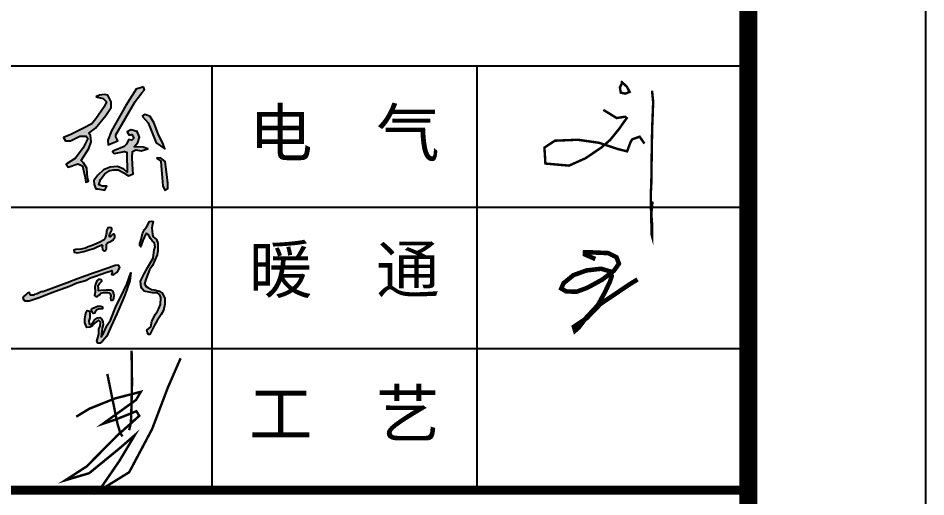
# Model space of a CAD drawing. Extents: x 69728788 to 150676229, y 20333219 to 43663798.
# Drawn here: x 75377129 to 75387357, y 20644069 to 20649462 of the extents above; entities that cross this region are included whole.
import ezdxf

# ---------------------------------------------------------------- set-up
doc = ezdxf.new("R2010")
doc.units = 0
doc.header["$LTSCALE"] = 1000
doc.header["$MEASUREMENT"] = 0
doc.layers.get('0').update_dxf_attribs({"linetype": 'CONTINUOUS'})
for name, color, linetype in [('PIPE-喷淋', 6, 'CONTINUOUS'), ('PUB_TITLE', 4, 'CONTINUOUS'), ('图框', 253, 'CONTINUOUS')]:
    doc.layers.add(name, color=color, linetype=linetype)
doc.styles.add('STYLE-黑体', font='simhei.ttf')

# ---------------------------------------------------------------- blocks, each defined once
blk = doc.blocks.new('签字')
h = blk.add_hatch(color=256)
h.paths.add_polyline_path([(1870599.7, 454253.1), (1870635.3, 454228), (1870641.1, 454155.8), (1870653.6, 454020.3), (1870670.7, 453984.1), (1870694.4, 453997.3), (1870694.4, 454043.3), (1870684.5, 454138.5), (1870672.7, 454225.8), (1870633.9, 454256.7)])
h.paths.add_polyline_path([(1870477.7, 454610), (1870530.2, 454553.4), (1870598.1, 454384.1), (1870669.6, 454332.9), (1870652.9, 454380.5), (1870616, 454451.4), (1870579, 454548.7), (1870545.7, 454607), (1870504, 454623.1)])
h.paths.add_polyline_path([(1870368.6, 454447.8), (1870392.5, 454455), (1870407.9, 454422.8), (1870390.1, 454407.4), (1870367.4, 454411.5), (1870351.9, 454387.7), (1870347.2, 454371.6), (1870326.9, 454352), (1870244.1, 454318.6), (1870227.4, 454310.3), (1870242.3, 454294.2), (1870328.1, 454310.3), (1870349.6, 454305.6), (1870348.4, 454274), (1870353.1, 454158.7), (1870352.5, 454134.9), (1870325.1, 454162.3), (1870269.7, 454183.8), (1870208.3, 454176.6), (1870150.5, 454155.8), (1870104.1, 454111.1), (1870070.7, 454064.7), (1870071.9, 454031.3), (1870086.2, 453994.4), (1870105.3, 453994.4), (1870164.2, 453984.9), (1870180.3, 454016.5), (1870142.8, 454016.5), (1870113, 454027.8), (1870127.3, 454073), (1870161.9, 454121.8), (1870205.4, 454149.2), (1870240.5, 454154.6), (1870275.7, 454156.4), (1870322.7, 454129.6), (1870363.2, 454105.2), (1870402.5, 454122.4), (1870399.6, 454154), (1870394.2, 454257), (1870397.8, 454310.6), (1870424.7, 454324), (1870469.9, 454314.5), (1870526.5, 454332.3), (1870487.8, 454347.2), (1870409.8, 454349.6), (1870441.9, 454387.1), (1870455.1, 454432.4), (1870435.4, 454480), (1870383.6, 454492.5), (1870352, 454477)])
h.paths.add_polyline_path([(1870488.7, 454856.7), (1870428, 454835.5), (1870339.9, 454698.2), (1870219.1, 454486.1), (1870188, 454404.9), (1870191, 454367), (1870245.7, 454389.8), (1870271.8, 454400.6), (1870257.1, 454433.8), (1870256.3, 454452), (1870418.9, 454731.6), (1870476.6, 454806.7), (1870497.5, 454831.7)])
h.paths.add_polyline_path([(1870087.5, 454771.5), (1870148.7, 454759.2), (1870176.2, 454730), (1870158.3, 454687.2), (1870085.9, 454587.5), (1870052.6, 454543.7), (1869978, 454503.3), (1869874.5, 454452.5), (1869814.9, 454429.7), (1869830.7, 454399.9), (1869871.9, 454399.9), (1869952.6, 454439.4), (1870005.2, 454439.4), (1870020.6, 454420.4), (1869978.9, 454342.4), (1869915.4, 454255.3), (1869835.5, 454203.9), (1869854.2, 454177.9), (1869934.7, 454206.3), (1869974, 454188.2), (1869993.5, 454101.4), (1870001.9, 454052.4), (1870025.5, 454058.5), (1870017.1, 454087.5), (1870009.8, 454169.7), (1869982.6, 454213.9), (1869962, 454233.2), (1870028, 454334.6), (1870047.4, 454392.6), (1870043.1, 454446.5), (1870028.6, 454466.4), (1870084.9, 454508.7), (1870170.9, 454615.6), (1870216.3, 454680.9), (1870216.3, 454729.2), (1870187.2, 454786.7), (1870160, 454792.1), (1870118.3, 454787.3)])
blk.add_hatch(color=256).paths.add_polyline_path([(1870511.1, 453169.7), (1870499.1, 453192.7), (1870506.1, 453220.6), (1870521.1, 453259.6), (1870540.1, 453309.5), (1870566.1, 453347.4), (1870605.1, 453438.1), (1870611.5, 453472.8), (1870612.2, 453502.5), (1870610.8, 453534.4), (1870598.8, 453566.2), (1870571.1, 453590.3), (1870566.2, 453606.6), (1870562.6, 453639.1), (1870560.5, 453662.5), (1870563.3, 453682.3), (1870570.4, 453719.1), (1870559.8, 453722), (1870541.4, 453718.4), (1870519.4, 453675.2), (1870498.1, 453651.9), (1870481.8, 453617.9), (1870469.8, 453567.6), (1870457.7, 453532.9), (1870457.7, 453515.2), (1870467.7, 453504.6), (1870469.8, 453519.5), (1870485.4, 453559.1), (1870495.3, 453584.6), (1870510.2, 453613.6), (1870518.9, 453617.9), (1870528.7, 453609.6), (1870549.2, 453574.7), (1870562.1, 453555.8), (1870583.3, 453538.4), (1870588.6, 453501.3), (1870578.8, 453478.5), (1870571.2, 453409.6), (1870525.2, 453332.9), (1870496.7, 453276), (1870464.5, 453215.8), (1870469.9, 453162.7), (1870477.7, 453149.7), (1870494.2, 453129.7), (1870564.7, 453116.6), (1870607.4, 453114.9), (1870627.4, 453100.1), (1870636.1, 453075.8), (1870632.6, 453018.4), (1870620.4, 452983.6), (1870609.1, 452960.1), (1870591.7, 452936.7), (1870560.4, 452875.8), (1870552.5, 452828.8), (1870518.6, 452801.9), (1870522.9, 452779.3), (1870533.4, 452764.5), (1870543.8, 452764.5), (1870556, 452786.2), (1870582.1, 452841.9), (1870606.8, 452881.2), (1870640, 452932.4), (1870660.1, 452966.3), (1870670.5, 453020.9), (1870670.5, 453072.1), (1870645, 453117.8), (1870624, 453130.8), (1870580.1, 453142.8), (1870557.1, 453144.8), (1870526.1, 453160.7)])
h = blk.add_hatch(color=256)
h.paths.add_polyline_path([(1869678.7, 453105.3), (1869746.6, 453129.6), (1869865.9, 453172.7), (1869926.6, 453199.5), (1870000.8, 453219.2), (1870042.8, 453241.5), (1870093.7, 453258.4), (1870125, 453270.1), (1870180.6, 453290), (1870207.6, 453300.6), (1870222.6, 453303.8), (1870225.1, 453287.5), (1870218.2, 453271.2), (1870232, 453267.5), (1870240.1, 453270.6), (1870263.3, 453286.9), (1870276.5, 453304.4), (1870290.3, 453329.4), (1870278.3, 453351.3), (1870250.8, 453346.9), (1870188.8, 453325), (1870073.5, 453286.2), (1869933, 453234.2), (1869844.8, 453200.3), (1869714.8, 453152.3), (1869640, 453124.8), (1869629.5, 453127.1), (1869592.7, 453107.1), (1869567.8, 453101.5), (1869562.3, 453096.5), (1869532.6, 453096.6), (1869530.1, 453110), (1869524.5, 453119.2), (1869508.9, 453113.9), (1869500.8, 453106.1), (1869475.4, 453086), (1869471.1, 453074), (1869475, 453057.8), (1869489.2, 453048.3), (1869523.4, 453048.3), (1869615.8, 453079)])
h.paths.add_polyline_path([(1870184.6, 453539.2), (1870196.9, 453545.2), (1870214.1, 453550.1), (1870226.3, 453558.7), (1870236.2, 453564.9), (1870239.9, 453573.8), (1870246.5, 453582.1), (1870248.5, 453600.2), (1870237.6, 453615.1), (1870227, 453609.8), (1870216.8, 453597.9), (1870205.9, 453590.7), (1870199.7, 453603.5), (1870204.9, 453611), (1870210.8, 453622.4), (1870218, 453635.5), (1870221.9, 453646.5), (1870221.9, 453657.6), (1870218.6, 453665.4), (1870201.3, 453667.4), (1870189.9, 453666.1), (1870186, 453659.9), (1870182.1, 453649.1), (1870177.8, 453638.7), (1870176.2, 453622.7), (1870173.9, 453609.7), (1870168.7, 453589.5), (1870166.1, 453575.1), (1870157.3, 453563.4), (1870145.9, 453559.1), (1870126.6, 453546.1), (1870083.9, 453528), (1870046.6, 453514.4), (1870023.4, 453503.9), (1870000.4, 453494.6), (1869961.7, 453486.1), (1869918.8, 453483), (1869901.6, 453476.3), (1869904, 453458.5), (1869931, 453455.4), (1869985, 453464), (1870028.2, 453478.7), (1870071.3, 453491.5), (1870097.8, 453506.2), (1870124, 453516), (1870137.1, 453521.5), (1870142.7, 453515.8), (1870141.4, 453502.2), (1870144.1, 453485.4), (1870151.5, 453472.9), (1870160.5, 453471), (1870172.3, 453476.3), (1870176.9, 453486.6), (1870176.9, 453507.4), (1870177.4, 453526.1)])
h.paths.add_polyline_path([(1870109.9, 453133), (1870108.6, 453152.2), (1870108.2, 453177.8), (1870119.3, 453193.9), (1870138.8, 453213.4), (1870135.7, 453227.1), (1870112, 453230.6), (1870095.6, 453216.8), (1870085.6, 453188.9), (1870078.7, 453164.8), (1870080.6, 453127.7), (1870078.1, 453108), (1870075.3, 453092.6), (1870085.8, 453085.4), (1870099.8, 453085.4), (1870117.1, 453098.9), (1870130.1, 453112.8), (1870152.7, 453118.6), (1870184.4, 453119.5), (1870196, 453116.2), (1870209.4, 453108.5), (1870215.2, 453091.2), (1870210.9, 453072.4), (1870215.2, 453054.7), (1870224.8, 453053.2), (1870236.8, 453060.9), (1870242.1, 453092.1), (1870234.9, 453126.3), (1870213.3, 453139.2), (1870175.8, 453138.8), (1870130.1, 453136.8)], flags=17)
h.paths.add_polyline_path([(1870094.6, 452973.7), (1870108.8, 452977.8), (1870142.4, 452981.9), (1870143.1, 452999.1), (1870128.9, 453003.5), (1870102.4, 453003.9), (1870090.8, 452999.1), (1870071.4, 452989.3), (1870054.6, 452984.5), (1870049.7, 452970.3), (1870055.3, 452951.7), (1870064.3, 452941.9), (1870078.1, 452943.1), (1870081.9, 452954.3)], flags=17)
h.paths.add_polyline_path([(1870028.1, 452879.2), (1870036.8, 452904.6), (1870036.8, 452938.8), (1870032.8, 452962.2), (1870014.7, 452967.6), (1870004.6, 452956.9), (1870000.6, 452929.4), (1869993.2, 452897.3), (1869993.2, 452865.1), (1870004.4, 452834.4), (1870011.8, 452824.3), (1870037.6, 452826.1), (1870056.1, 452834.4), (1870070.8, 452854.7), (1870085.6, 452864.9), (1870096.7, 452873.2), (1870109.6, 452884.2), (1870125.3, 452869.5), (1870122.5, 452835.4), (1870113.3, 452812.3), (1870111.4, 452771.7), (1870103.1, 452734.9), (1870096.7, 452710.9), (1870104, 452691.5), (1870123.4, 452689.7), (1870144.7, 452708.1), (1870179.7, 452750.5), (1870216.6, 452833.5), (1870265, 452939.5), (1870333.1, 453096.5), (1870375, 453217.8), (1870382.3, 453284.8), (1870349.9, 453190.6), (1870296.6, 453078), (1870259.2, 453005.2), (1870209.9, 452885.6), (1870183.6, 452842.5), (1870151.7, 452775.8), (1870132.2, 452743.9), (1870134, 452772.8), (1870141, 452817.1), (1870149.9, 452847.8), (1870146.9, 452871.4), (1870135.1, 452897.3), (1870119.9, 452907.3), (1870102.5, 452904.6), (1870076.3, 452887.2), (1870064.3, 452869.8), (1870046.8, 452848.4), (1870030.1, 452853.1)])
for points, const_width in [([(1874525.5, 454903.7), (1874575.4, 454857.1), (1874597.9, 454813.7), (1874562.5, 454799.2), (1874523.9, 454807.2), (1874515.9, 454852.3), (1874533.6, 454886)], 20.6), ([(1874787.8, 454824.5), (1874797.4, 454726.4), (1874789.4, 454525.3), (1874786.2, 454382.2), (1874781.7, 454040.4), (1874777.2, 453953.4), (1874778.3, 453828.1), (1874789.6, 453675.6), (1874789.6, 453587.5), (1874782.8, 453612.3), (1874781.7, 453787.4), (1874791.9, 453887.9)], 20.6), ([(1874375.8, 454662.1), (1874488.4, 454592.9), (1874559.2, 454604.2), (1874573.7, 454592.9), (1874509.3, 454501.2), (1874433.7, 454407.9), (1874361.3, 454345.2), (1874226.1, 454253.5), (1874086.1, 454190.8), (1873886.5, 454208.5), (1873878.4, 454343.6), (1873967, 454401.5), (1874160.1, 454409.5), (1874340.4, 454383.8), (1874494.9, 454332.3), (1874576.9, 454311.4), (1874607.5, 454393.5), (1874622, 454414.4), (1874683.2, 454435.3), (1874723.4, 454377.4)], 20.6), ([(1874308.6, 453401.8), (1874219.8, 453440.4), (1874221.1, 453459.6), (1874267.4, 453458.4), (1874417.9, 453451.9), (1874487.3, 453417.2), (1874507.9, 453362), (1874465.4, 453302.9), (1874367.7, 453228.3), (1874240.4, 453158.9), (1874150.4, 453125.5), (1874063, 453128.1), (1874020.5, 453152.5), (1874039.8, 453197.5), (1874123.4, 453265.6), (1874234, 453305.4), (1874357.4, 453319.6), (1874428.2, 453299), (1874447.4, 453257.9), (1874432, 453210.3), (1874387, 453116.5), (1874329.1, 453011.2), (1874235.3, 452910.9), (1874168.4, 452823.6), (1874137.5, 452796.6), (1874127.3, 452830), (1874235.3, 452901.9), (1874352.3, 453022.7), (1874596.6, 453187.2), (1874665.4, 453229.5)], 38.2), ([(1870389.3, 452626.6), (1870393, 452352.7), (1870387.4, 452129.1), (1870383.7, 452019.2), (1870368.8, 451955.8)], 20.6), ([(1869921.3, 452069.5), (1870031.3, 452136.6), (1870249.4, 452224.1), (1870467.6, 452280), (1870426.6, 452211.1), (1870146.9, 452009.9), (1870249.4, 452043.4), (1870430.3, 452116.1), (1870454.5, 452076.9), (1870262.5, 451905.5), (1870010.8, 451650.3), (1869829.9, 451532.9), (1870031.3, 451592.5), (1870288.6, 451803.1), (1870417.2, 451914.8), (1870286.7, 451696.8), (1870111.5, 451441.6), (1870368.8, 451600), (1870562.7, 451965.2), (1870695, 452313.6), (1870803.2, 452563.2)], 20.6), ([(1870184.2, 452431.2), (1870270, 452009.9), (1870294.2, 451929.7), (1870312.8, 451903.7)], 20.6)]:
    blk.add_lwpolyline(points, dxfattribs=dict(const_width=const_width))
for points in [[(1870488.7, 454856.7), (1870428, 454835.5), (1870339.9, 454698.2), (1870219.1, 454486.1), (1870188, 454404.9), (1870191, 454367), (1870245.7, 454389.8), (1870271.8, 454400.6), (1870257.1, 454433.8), (1870256.3, 454452), (1870418.9, 454731.6), (1870476.6, 454806.7), (1870497.5, 454831.7), (1870488.7, 454856.7)], [(1870087.5, 454771.5), (1870148.7, 454759.2), (1870176.2, 454730), (1870158.3, 454687.2), (1870085.9, 454587.5), (1870052.6, 454543.7), (1869978, 454503.3), (1869874.5, 454452.5), (1869814.9, 454429.7), (1869830.7, 454399.9), (1869871.9, 454399.9), (1869952.6, 454439.4), (1870005.2, 454439.4), (1870020.6, 454420.4), (1869978.9, 454342.4), (1869915.4, 454255.3), (1869835.5, 454203.9), (1869854.2, 454177.9), (1869934.7, 454206.3), (1869974, 454188.2), (1869993.5, 454101.4), (1870001.9, 454052.4), (1870025.5, 454058.5), (1870017.1, 454087.5), (1870009.8, 454169.7), (1869982.6, 454213.9), (1869962, 454233.2), (1870028, 454334.6), (1870047.4, 454392.6), (1870043.1, 454446.5), (1870028.6, 454466.4), (1870084.9, 454508.7), (1870170.9, 454615.6), (1870216.3, 454680.9), (1870216.3, 454729.2), (1870187.2, 454786.7), (1870160, 454792.1), (1870118.3, 454787.3), (1870087.5, 454771.5)], [(1870477.7, 454610), (1870530.2, 454553.4), (1870598.1, 454384.1), (1870669.6, 454332.9), (1870652.9, 454380.5), (1870616, 454451.4), (1870579, 454548.7), (1870545.7, 454607), (1870504, 454623.1), (1870477.7, 454610)], [(1870368.6, 454447.8), (1870392.5, 454455), (1870392.5, 454455), (1870407.9, 454422.8), (1870390.1, 454407.4), (1870367.4, 454411.5), (1870351.9, 454387.7), (1870347.2, 454371.6), (1870326.9, 454352), (1870244.1, 454318.6), (1870227.4, 454310.3), (1870242.3, 454294.2), (1870242.3, 454294.2), (1870328.1, 454310.3), (1870349.6, 454305.6), (1870348.4, 454274), (1870353.1, 454158.7), (1870352.5, 454134.9), (1870325.1, 454162.3), (1870269.7, 454183.8), (1870208.3, 454176.6), (1870150.5, 454155.8), (1870104.1, 454111.1), (1870070.7, 454064.7), (1870071.9, 454031.3), (1870086.2, 453994.4), (1870105.3, 453994.4), (1870164.2, 453984.9), (1870180.3, 454016.5), (1870142.8, 454016.5), (1870113, 454027.8), (1870127.3, 454073), (1870161.9, 454121.8), (1870205.4, 454149.2), (1870240.5, 454154.6), (1870275.7, 454156.4), (1870322.7, 454129.6), (1870363.2, 454105.2), (1870402.5, 454122.4), (1870399.6, 454154), (1870394.2, 454257), (1870397.8, 454310.6), (1870424.7, 454324), (1870469.9, 454314.5), (1870526.5, 454332.3), (1870487.8, 454347.2), (1870409.8, 454349.6), (1870441.9, 454387.1), (1870455.1, 454432.4), (1870435.4, 454480), (1870383.6, 454492.5), (1870352, 454477), (1870368.6, 454447.8)], [(1870599.7, 454253.1), (1870635.3, 454228), (1870641.1, 454155.8), (1870653.6, 454020.3), (1870670.7, 453984.1), (1870694.4, 453997.3), (1870694.4, 454043.3), (1870684.5, 454138.5), (1870672.7, 454225.8), (1870633.9, 454256.7), (1870599.7, 454253.1)], [(1870094.6, 452973.7), (1870081.9, 452954.3), (1870078.1, 452943.1), (1870064.3, 452941.9), (1870055.3, 452951.7), (1870049.7, 452970.3), (1870054.6, 452984.5), (1870071.4, 452989.3), (1870090.8, 452999.1), (1870102.4, 453003.9), (1870128.9, 453003.5), (1870143.1, 452999.1), (1870142.4, 452981.9), (1870108.8, 452977.8), (1870094.6, 452973.7), (1870094.6, 452973.7)]]:
    blk.add_lwpolyline(points)
for points in [[(1870510.2, 453613.6), (1870495.3, 453584.6), (1870485.4, 453559.1), (1870469.8, 453519.5), (1870467.7, 453504.6), (1870457.7, 453515.2), (1870457.7, 453532.9), (1870469.8, 453567.6), (1870481.8, 453617.9), (1870498.1, 453651.9), (1870519.4, 453675.2), (1870541.4, 453718.4), (1870559.8, 453722), (1870570.4, 453719.1), (1870563.3, 453682.3), (1870560.5, 453662.5), (1870562.6, 453639.1), (1870566.2, 453606.6), (1870571.1, 453590.3), (1870598.8, 453566.2), (1870610.8, 453534.4), (1870612.2, 453502.5), (1870611.5, 453472.8), (1870605.1, 453438.1), (1870566.1, 453347.4), (1870540.1, 453309.5), (1870521.1, 453259.6), (1870506.1, 453220.6), (1870499.1, 453192.7), (1870511.1, 453169.7), (1870526.1, 453160.7), (1870557.1, 453144.8), (1870580.1, 453142.8), (1870624, 453130.8), (1870645, 453117.8), (1870670.5, 453072.1), (1870670.5, 453020.9), (1870660.1, 452966.3), (1870640, 452932.4), (1870606.8, 452881.2), (1870582.1, 452841.9), (1870556, 452786.2), (1870543.8, 452764.5), (1870533.4, 452764.5), (1870522.9, 452779.3), (1870518.6, 452801.9), (1870552.5, 452828.8), (1870560.4, 452875.8), (1870591.7, 452936.7), (1870609.1, 452960.1), (1870620.4, 452983.6), (1870632.6, 453018.4), (1870636.1, 453075.8), (1870627.4, 453100.1), (1870607.4, 453114.9), (1870564.7, 453116.6), (1870494.2, 453129.7), (1870477.7, 453149.7), (1870469.9, 453162.7), (1870464.5, 453215.8), (1870496.7, 453276), (1870525.2, 453332.9), (1870571.2, 453409.6), (1870578.8, 453478.5), (1870588.6, 453501.3), (1870583.3, 453538.4), (1870562.1, 453555.8), (1870549.2, 453574.7), (1870528.7, 453609.6), (1870518.9, 453617.9), (1870510.2, 453613.6)], [(1870000.4, 453494.6), (1869961.7, 453486.1), (1869918.8, 453483), (1869901.6, 453476.3), (1869904, 453458.5), (1869931, 453455.4), (1869985, 453464), (1870028.2, 453478.7), (1870071.3, 453491.5), (1870097.8, 453506.2), (1870124, 453516), (1870137.1, 453521.5), (1870137.1, 453521.5), (1870142.7, 453515.8), (1870141.4, 453502.2), (1870144.1, 453485.4), (1870151.5, 453472.9), (1870160.5, 453471), (1870172.3, 453476.3), (1870176.9, 453486.6), (1870176.9, 453507.4), (1870177.4, 453526.1), (1870184.6, 453539.2), (1870196.9, 453545.2), (1870214.1, 453550.1), (1870226.3, 453558.7), (1870236.2, 453564.9), (1870239.9, 453573.8), (1870246.5, 453582.1), (1870248.5, 453600.2), (1870237.6, 453615.1), (1870227, 453609.8), (1870216.8, 453597.9), (1870205.9, 453590.7), (1870205.9, 453590.7), (1870205.9, 453590.7), (1870199.7, 453603.5), (1870204.9, 453611), (1870210.8, 453622.4), (1870218, 453635.5), (1870221.9, 453646.5), (1870221.9, 453657.6), (1870218.6, 453665.4), (1870201.3, 453667.4), (1870189.9, 453666.1), (1870186, 453659.9), (1870182.1, 453649.1), (1870177.8, 453638.7), (1870176.2, 453622.7), (1870173.9, 453609.7), (1870168.7, 453589.5), (1870166.1, 453575.1), (1870157.3, 453563.4), (1870145.9, 453559.1), (1870126.6, 453546.1), (1870083.9, 453528), (1870046.6, 453514.4), (1870023.4, 453503.9), (1870000.4, 453494.6)], [(1869629.5, 453127.1), (1869592.7, 453107.1), (1869567.8, 453101.5), (1869562.3, 453096.5), (1869532.6, 453096.6), (1869530.1, 453110), (1869524.5, 453119.2), (1869508.9, 453113.9), (1869500.8, 453106.1), (1869475.4, 453086), (1869471.1, 453074), (1869475, 453057.8), (1869489.2, 453048.3), (1869523.4, 453048.3), (1869615.8, 453079), (1869678.7, 453105.3), (1869746.6, 453129.6), (1869865.9, 453172.7), (1869926.6, 453199.5), (1870000.8, 453219.2), (1870042.8, 453241.5), (1870093.7, 453258.4), (1870125, 453270.1), (1870180.6, 453290), (1870207.6, 453300.6), (1870222.6, 453303.8), (1870225.1, 453287.5), (1870218.2, 453271.2), (1870232, 453267.5), (1870240.1, 453270.6), (1870263.3, 453286.9), (1870276.5, 453304.4), (1870290.3, 453329.4), (1870278.3, 453351.3), (1870250.8, 453346.9), (1870188.8, 453325), (1870073.5, 453286.2), (1869933, 453234.2), (1869844.8, 453200.3), (1869714.8, 453152.3), (1869640, 453124.8), (1869629.5, 453127.1)], [(1869993.2, 452865.1), (1869993.2, 452897.3), (1870000.6, 452929.4), (1870004.6, 452956.9), (1870014.7, 452967.6), (1870032.8, 452962.2), (1870036.8, 452938.8), (1870036.8, 452904.6), (1870028.1, 452879.2), (1870030.1, 452853.1), (1870046.8, 452848.4), (1870064.3, 452869.8), (1870076.3, 452887.2), (1870102.5, 452904.6), (1870119.9, 452907.3), (1870135.1, 452897.3), (1870146.9, 452871.4), (1870149.9, 452847.8), (1870141, 452817.1), (1870134, 452772.8), (1870132.2, 452743.9), (1870151.7, 452775.8), (1870183.6, 452842.5), (1870209.9, 452885.6), (1870259.2, 453005.2), (1870296.6, 453078), (1870349.9, 453190.6), (1870382.3, 453284.8), (1870375, 453217.8), (1870333.1, 453096.5), (1870265, 452939.5), (1870216.6, 452833.5), (1870179.7, 452750.5), (1870144.7, 452708.1), (1870123.4, 452689.7), (1870104, 452691.5), (1870096.7, 452710.9), (1870103.1, 452734.9), (1870111.4, 452771.7), (1870113.3, 452812.3), (1870122.5, 452835.4), (1870122.5, 452835.4), (1870125.3, 452869.5), (1870109.6, 452884.2), (1870096.7, 452873.2), (1870085.6, 452864.9), (1870070.8, 452854.7), (1870056.1, 452834.4), (1870037.6, 452826.1), (1870011.8, 452824.3), (1870004.4, 452834.4), (1869993.2, 452865.1)], [(1870108.6, 453152.2), (1870108.2, 453177.8), (1870119.3, 453193.9), (1870138.8, 453213.4), (1870135.7, 453227.1), (1870112, 453230.6), (1870095.6, 453216.8), (1870085.6, 453188.9), (1870078.7, 453164.8), (1870080.6, 453127.7), (1870078.1, 453108), (1870075.3, 453092.6), (1870085.8, 453085.4), (1870099.8, 453085.4), (1870117.1, 453098.9), (1870130.1, 453112.8), (1870152.7, 453118.6), (1870184.4, 453119.5), (1870196, 453116.2), (1870209.4, 453108.5), (1870215.2, 453091.2), (1870210.9, 453072.4), (1870215.2, 453054.7), (1870224.8, 453053.2), (1870236.8, 453060.9), (1870242.1, 453092.1), (1870234.9, 453126.3), (1870213.3, 453139.2), (1870175.8, 453138.8), (1870130.1, 453136.8), (1870109.9, 453133), (1870108.6, 453152.2)]]:
    blk.add_lwpolyline(points, close=True)

msp = doc.modelspace()

# ---------------------------------------------------------------- linework, layer by layer
at = {"layer": 'PUB_TITLE'}
msp.add_lwpolyline([(75219157.4, 20565166.1), (75387357.4, 20565166.1), (75387357.4, 20683966.1), (75219157.4, 20683966.1)], close=True, dxfattribs=at)
at = {"layer": 'PUB_TITLE', "const_width": 200}
msp.add_lwpolyline([(75224157.4, 20567166.1), (75385357.4, 20567166.1), (75385357.4, 20681966.1), (75224157.4, 20681966.1)], close=True, dxfattribs=at)
at = {"layer": '图框', "color": 0}
for p, q in [((75373338.9, 20648925.6), (75385357.4, 20648925.6)), ((75373338.9, 20647332), (75385357.4, 20647332)), ((75373338.9, 20645738.4), (75385357.4, 20645738.4)), ((75373338.9, 20644144.8), (75385357.4, 20644144.8))]:
    msp.add_line(p, q, dxfattribs=at)
at = {"layer": '图框', "color": 0, "const_width": 100}
msp.add_lwpolyline([(75373338.9, 20664463.2), (75385357.4, 20664463.2), (75385357.4, 20644144.8), (75373338.9, 20644144.8)], close=True, dxfattribs=at)
at = {"layer": '图框', "color": 0}
for points in [[(75379314.9, 20644144.8), (75379314.9, 20648925.6)], [(75382302.9, 20644144.8), (75382302.9, 20648925.6)]]:
    msp.add_lwpolyline(points, dxfattribs=at)
at = {"layer": '图框', "color": 0, "const_width": 80.7}
msp.add_lwpolyline([(75373338.9, 20644144.8), (75385357.4, 20644144.8)], dxfattribs=at)

# ---------------------------------------------------------------- block references
at = {"layer": 'PIPE-喷淋', "xscale": 1.333333343267441, "yscale": 1.33333333581686, "zscale": 1.33333333333332}
msp.add_blockref('签字', (72884555, 20042212.4), dxfattribs=at)

# ---------------------------------------------------------------- texts
at = {"layer": '图框', "color": 0, "style": 'STYLE-黑体'}
for s, p in [('电  气', (75379729.2, 20647906.9)), ('暖  通', (75379729.2, 20646368)), ('工  艺', (75379729.2, 20644742.4))]:
    msp.add_text(s, height=525.89, dxfattribs=at).set_placement(p)

doc.saveas('drawing.dxf')
